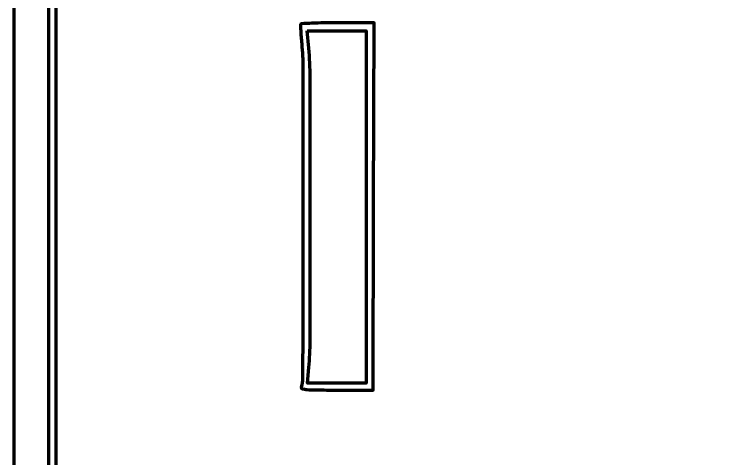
# Model space of a CAD drawing. Extents: x -683.2 to -647, y -482.4 to -428.5.
# Drawn here: x -683.24 to -671.09, y -443.68 to -435.98 of the extents above; entities that cross this region are included whole.
import ezdxf

# ---------------------------------------------------------------- set-up
doc = ezdxf.new("R2010")
doc.units = 0
doc.layers.add('layer0', color=255, linetype='CONTINUOUS', lineweight=100)
doc.layers.add('layer1', color=1, linetype='CONTINUOUS', lineweight=100)

msp = doc.modelspace()

# ---------------------------------------------------------------- linework, layer by layer
at = {"layer": 'layer0'}
msp.add_line((-678.143, -436.575), (-678.169, -436.273), dxfattribs=at)
for points in [[(-682.642, -455.288), (-682.642, -481.701), (-665.142, -481.701), (-647.642, -481.701), (-647.642, -455.288), (-647.642, -428.874), (-665.142, -428.874), (-682.642, -428.874), (-682.642, -455.288)], [(-676.345, -481.427), (-676.415, -481.563), (-679.46, -481.563), (-682.505, -481.563), (-682.505, -455.288), (-682.505, -429.012), (-665.142, -429.012), (-647.78, -429.012), (-647.78, -455.288), (-647.78, -481.563), (-650.996, -481.563), (-654.212, -481.563), (-654.233, -481.434)], [(-677.659, -442.485), (-677.03, -442.485), (-677.023, -439.31), (-677.015, -436.136), (-677.641, -436.136)], [(-678.169, -436.273), (-677.661, -436.273), (-677.153, -436.273), (-677.153, -439.319), (-677.153, -442.365), (-677.66, -442.365), (-678.167, -442.365), (-678.142, -442.098)]]:
    msp.add_lwpolyline(points, dxfattribs=at)
for points, knots in [([(-677.641, -436.136), (-677.722, -436.136), (-677.802, -436.136), (-677.883, -436.138), (-677.883, -436.138), (-677.951, -436.139), (-678.019, -436.141), (-678.088, -436.143), (-678.088, -436.143), (-678.147, -436.146), (-678.206, -436.148), (-678.265, -436.151), (-678.265, -436.151), (-678.272, -436.151), (-678.278, -436.155), (-678.282, -436.162), (-678.282, -436.162), (-678.285, -436.168), (-678.287, -436.174), (-678.287, -436.181), (-678.287, -436.181), (-678.286, -436.211), (-678.284, -436.241), (-678.283, -436.271), (-678.283, -436.271), (-678.283, -436.271), (-678.283, -436.271), (-678.283, -436.271)], [0, 0, 0, 0, 0.142857, 0.142857, 0.142857, 0.142857, 0.285714, 0.285714, 0.285714, 0.285714, 0.428571, 0.428571, 0.428571, 0.428571, 0.571429, 0.571429, 0.571429, 0.571429, 0.714286, 0.714286, 0.714286, 0.714286, 0.857143, 0.857143, 0.857143, 0.857143, 1, 1, 1, 1]), ([(-678.283, -436.271), (-678.281, -436.306), (-678.279, -436.341), (-678.276, -436.377), (-678.276, -436.377), (-678.273, -436.417), (-678.269, -436.457), (-678.265, -436.497), (-678.265, -436.497), (-678.251, -436.637), (-678.243, -436.778), (-678.243, -436.919), (-678.243, -436.919), (-678.243, -437.793), (-678.244, -438.668), (-678.245, -439.543), (-678.245, -439.543), (-678.246, -440.457), (-678.248, -441.371), (-678.249, -442.285), (-678.249, -442.285), (-678.249, -442.336), (-678.257, -442.386), (-678.272, -442.434), (-678.272, -442.434), (-678.276, -442.445), (-678.27, -442.458), (-678.258, -442.462), (-678.258, -442.462), (-678.258, -442.462), (-678.257, -442.462), (-678.257, -442.462), (-678.257, -442.462), (-678.23, -442.469), (-678.203, -442.474), (-678.175, -442.476), (-678.175, -442.476), (-678.122, -442.481), (-678.068, -442.483), (-678.014, -442.484), (-678.014, -442.484), (-677.896, -442.485), (-677.778, -442.485), (-677.659, -442.485)], [0, 0, 0, 0, 0.090909, 0.090909, 0.090909, 0.090909, 0.181818, 0.181818, 0.181818, 0.181818, 0.272727, 0.272727, 0.272727, 0.272727, 0.363636, 0.363636, 0.363636, 0.363636, 0.454545, 0.454545, 0.454545, 0.454545, 0.545455, 0.545455, 0.545455, 0.545455, 0.636364, 0.636364, 0.636364, 0.636364, 0.727273, 0.727273, 0.727273, 0.727273, 0.818182, 0.818182, 0.818182, 0.818182, 0.909091, 0.909091, 0.909091, 0.909091, 1, 1, 1, 1]), ([(-678.142, -442.098), (-678.127, -441.942), (-678.12, -441.786), (-678.119, -441.629), (-678.119, -441.629), (-678.118, -440.869), (-678.117, -440.11), (-678.117, -439.35), (-678.117, -439.35), (-678.117, -438.595), (-678.118, -437.84), (-678.12, -437.086), (-678.12, -437.086), (-678.12, -436.915), (-678.128, -436.745), (-678.143, -436.575)], [0, 0, 0, 0, 0.25, 0.25, 0.25, 0.25, 0.5, 0.5, 0.5, 0.5, 0.75, 0.75, 0.75, 0.75, 1, 1, 1, 1])]:
    msp.add_open_spline(points, degree=3, knots=knots, dxfattribs=at)
at = {"layer": 'layer1'}
msp.add_lwpolyline([(-683.235, -428.527), (-647.032, -428.527), (-647.032, -482.377), (-683.235, -482.377), (-683.235, -428.527)], dxfattribs=at)

doc.saveas('drawing.dxf')
